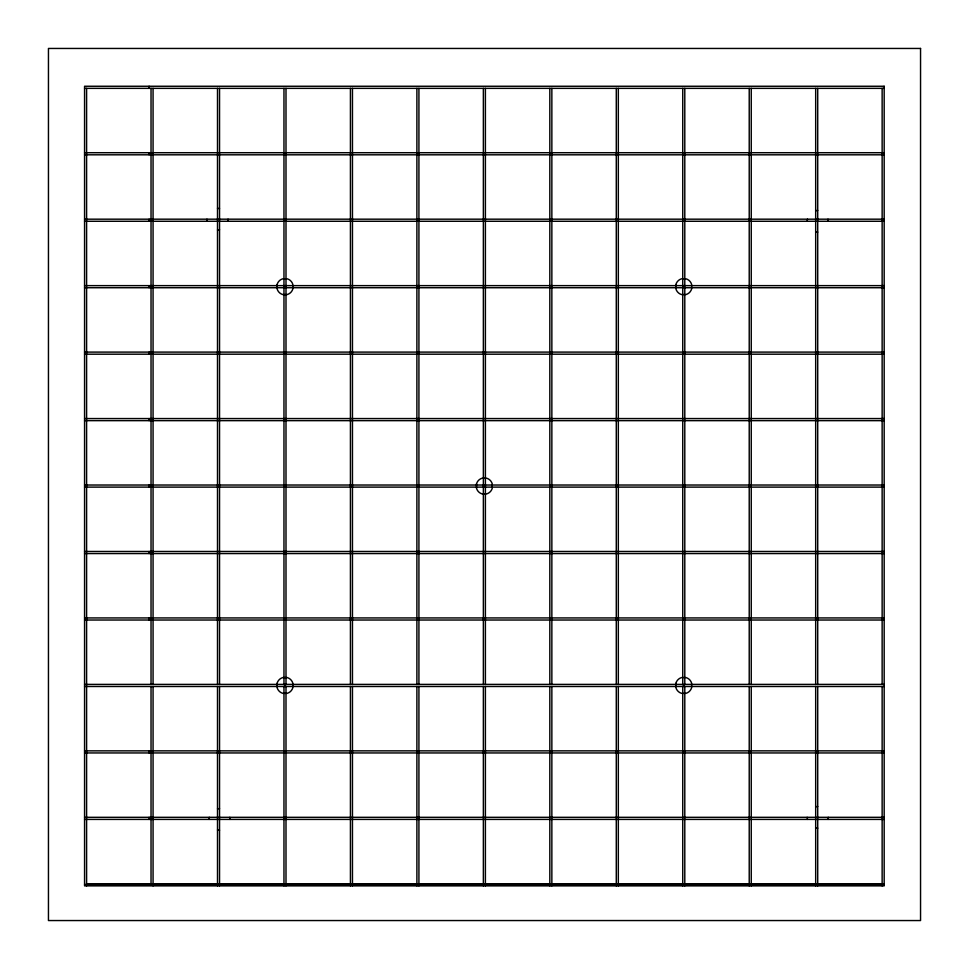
<?xml version="1.0" encoding="UTF-8"?>
<svg xmlns="http://www.w3.org/2000/svg" width="969" height="969" viewBox="0 0 969 969"><rect width="100%" height="100%" fill="white"/><g stroke="black" fill="none" stroke-linecap="round" stroke-linejoin="round"><path stroke-width="1.45" d="M227.776 221.271L228.042 219.176M209.001 819.411L209.268 817.315M807.177 221.271L807.443 219.176M827.986 819.411L828.253 817.315M217.504 230.028L219.539 229.75M815.68 210.697L817.715 210.418M217.504 808.836L219.539 808.558M815.68 806.741L817.715 806.462M84.569 88.349L884.176 88.349M84.569 152.714L884.176 152.714M84.569 154.81L884.176 154.81M84.569 219.176L884.176 219.176M84.569 221.271L884.176 221.271M84.569 285.637L884.176 285.637M84.569 287.732L884.176 287.732M84.569 352.098L884.176 352.098M84.569 354.194L884.176 354.194M84.569 418.56L884.176 418.56M84.569 420.655L884.176 420.655M84.569 485.021L884.176 485.021M84.569 487.116L884.176 487.116M84.569 551.47L884.176 551.47M84.569 553.565L884.176 553.565M84.569 617.931L884.176 617.931M84.569 620.027L884.176 620.027M84.569 684.393L884.176 684.393M84.569 686.488L884.176 686.488M84.569 750.854L884.176 750.854M84.569 752.949L884.176 752.949M84.569 817.315L884.176 817.315M84.569 819.411L884.176 819.411M86.604 883.776L884.176 883.776M84.569 884.515L884.176 884.515M815.68 231.845L817.715 232.124M217.504 208.323L219.539 208.601M815.68 827.889L817.715 828.168M217.504 829.985L219.539 830.263M682.745 285.637L684.792 287.732M483.361 485.021L485.396 487.116M283.965 285.637L286 287.732M827.986 219.176L828.253 221.271M807.177 817.315L807.443 819.411M206.954 219.176L207.233 221.271M229.81 817.315L230.077 819.411M882.141 88.349L882.141 684.393M882.141 686.488L882.141 885.872M817.715 88.349L817.715 684.393M817.715 686.488L817.715 885.872M815.68 88.349L815.68 684.393M815.68 686.488L815.68 885.872M751.254 88.349L751.254 684.393M751.254 686.488L751.254 885.872M749.219 88.349L749.219 684.393M749.219 686.488L749.219 885.872M684.792 88.349L684.792 684.393M684.792 885.872L684.792 686.488L682.745 684.393L682.745 88.349M682.745 686.488L682.745 885.872M618.319 88.349L618.319 684.393M618.319 686.488L618.319 885.872M616.284 88.349L616.284 684.393M616.284 686.488L616.284 885.872M551.858 88.349L551.858 684.393M551.858 686.488L551.858 885.872M549.823 88.349L549.823 684.393M549.823 686.488L549.823 885.872M485.396 88.349L485.396 684.393M485.396 686.488L485.396 885.872M483.361 88.349L483.361 684.393M483.361 686.488L483.361 885.872M418.923 88.349L418.923 684.393M418.923 686.488L418.923 885.872M416.888 88.349L416.888 684.393M416.888 686.488L416.888 885.872M352.462 88.349L352.462 684.393M352.462 686.488L352.462 885.872M350.427 88.349L350.427 684.393M350.427 686.488L350.427 885.872M286 88.349L286 684.393M286 885.872L286 686.488L283.965 684.393L283.965 88.349M283.965 686.488L283.965 885.872M219.539 88.349L219.539 684.393M219.539 686.488L219.539 885.872M217.504 88.349L217.504 684.393M217.504 686.488L217.504 885.872M153.066 88.349L153.066 684.393M153.066 686.488L153.066 885.872M151.031 88.349L151.031 684.393M151.031 686.488L151.031 884.515M149.117 86.253L149.117 88.349M149.117 152.714L149.117 154.81M149.117 219.176L149.117 221.271M149.117 285.637L149.117 287.732M149.117 352.098L149.117 354.194M149.117 418.56L149.117 420.655M149.117 485.021L149.117 487.116M149.117 551.47L149.117 553.565M149.117 617.931L149.117 620.027M149.117 750.854L149.117 752.949M149.117 817.315L149.117 819.411M86.604 88.349L86.604 885.872M277.086 284.571L277.086 288.798A8.176 8.176 0 0 0 282.863 294.576L287.103 294.576A8.176 8.176 0 0 0 292.88 288.798L292.88 284.571A8.176 8.176 0 0 0 287.103 278.781L282.863 278.781A8.176 8.176 0 0 0 277.086 284.571M277.086 683.327L277.086 687.554A8.176 8.176 0 0 0 282.863 693.344L287.103 693.344A8.176 8.176 0 0 0 292.88 687.554L292.88 683.327A8.176 8.176 0 0 0 287.103 677.549L282.863 677.549A8.176 8.176 0 0 0 277.086 683.327M476.482 483.943L476.482 488.182A8.176 8.176 0 0 0 482.259 493.96L486.486 493.96A8.176 8.176 0 0 0 492.276 488.182L492.276 483.943A8.176 8.176 0 0 0 486.486 478.165L482.259 478.165A8.176 8.176 0 0 0 476.482 483.943M675.877 284.571L675.877 288.798A8.176 8.176 0 0 0 681.655 294.576L685.882 294.576A8.176 8.176 0 0 0 691.672 288.798L691.672 284.571A8.176 8.176 0 0 0 685.882 278.781L681.655 278.781A8.176 8.176 0 0 0 675.877 284.571M675.877 683.327L675.877 687.554A8.176 8.176 0 0 0 681.655 693.344L685.882 693.344A8.176 8.176 0 0 0 691.672 687.554L691.672 683.327A8.176 8.176 0 0 0 685.882 677.549L681.655 677.549A8.176 8.176 0 0 0 675.877 683.327M920.55 48.45L48.45 48.45L48.45 920.55L920.55 920.55L920.55 48.45M884.176 86.253L84.569 86.253L84.569 885.872L884.176 885.872L884.176 86.253"/></g></svg>
